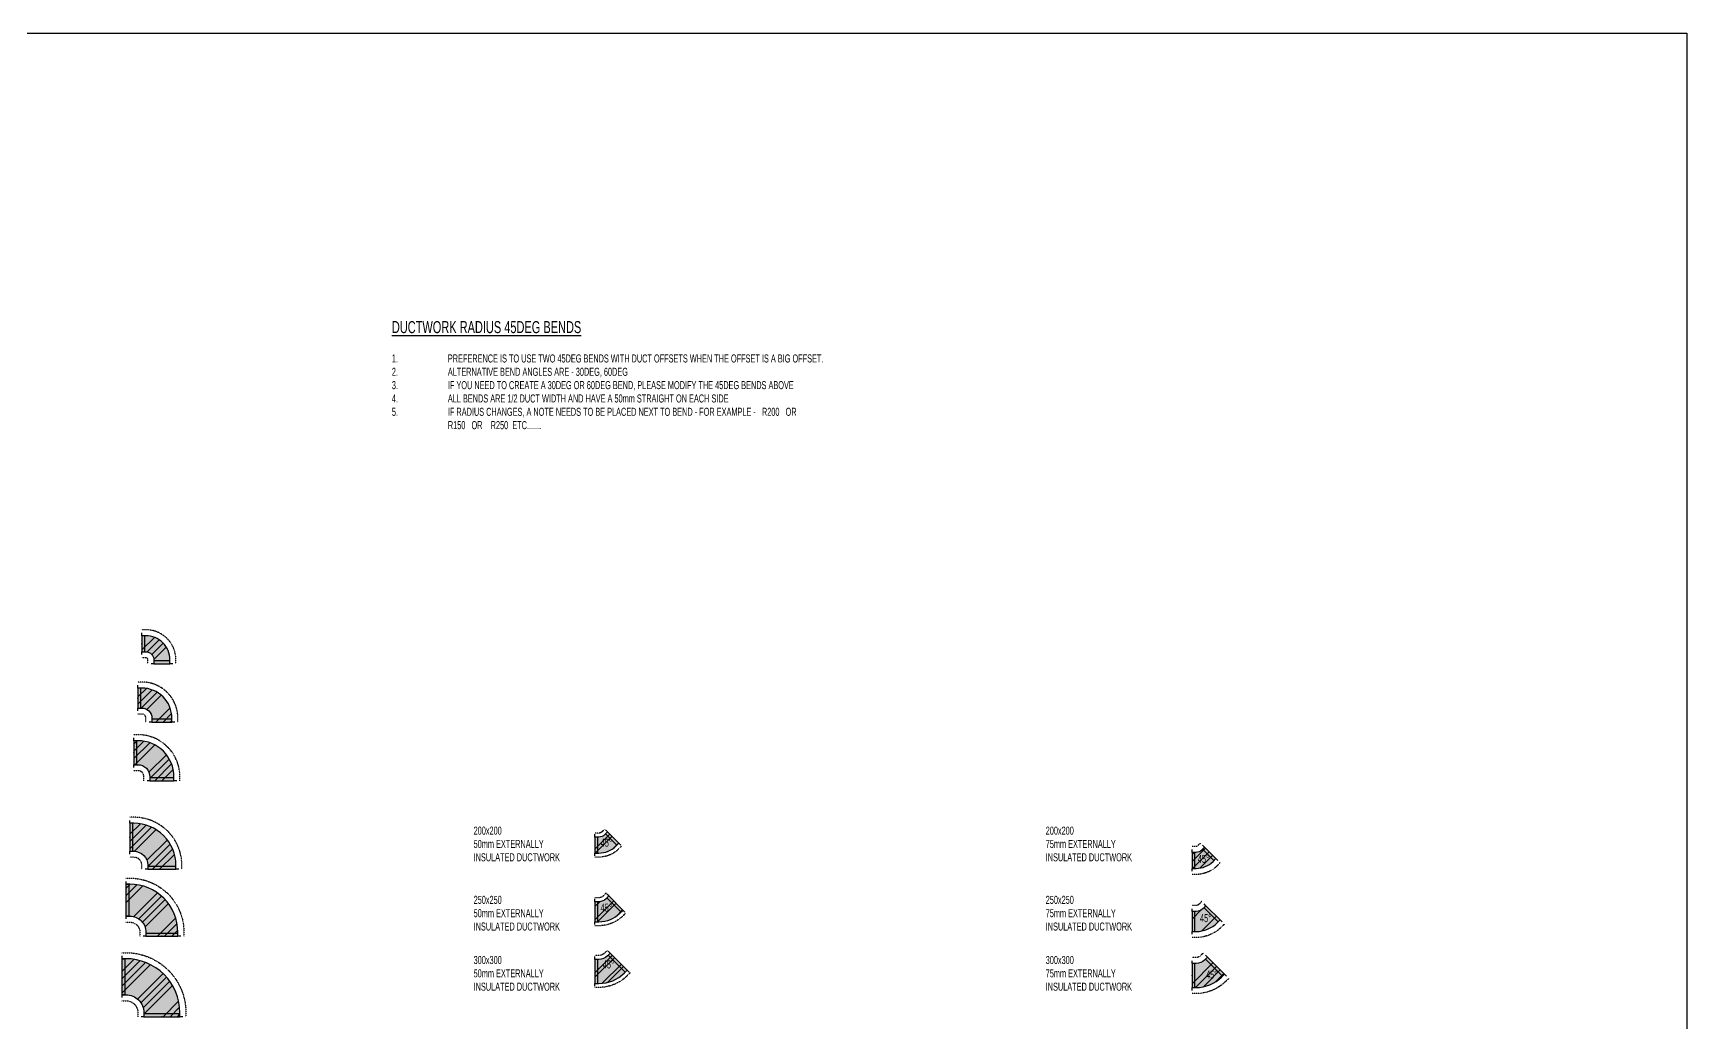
# Model space of a CAD drawing. Header units: millimetres. Extents: x 141 to 153906, y 19826 to 64501.
# Drawn here: x 133236 to 153906, y 52129 to 64501 of the extents above; entities that cross this region are included whole.
import ezdxf
from ezdxf.enums import TextEntityAlignment as Align

# ---------------------------------------------------------------- set-up
doc = ezdxf.new("R2010")
doc.units = ezdxf.units.MM
doc.linetypes.add('HID', pattern=[3.5, 2, -1.5])
doc.linetypes.add('Ins', pattern=[1, 0.5, -0.5])
for name, color, linetype in [('Hvac-TextLabel2', 2, 'Continuous'), ('Hvacduct-Flange', 8, 'Continuous'), ('Hvacduct-sa', 160, 'Continuous'), ('Hvacduct-sa-Shading', 163, 'Continuous'), ('HvacDuctText', 7, 'Continuous'), ('Hvacins', 118, 'Continuous'), ('HvacInsulation EX', 118, 'HID'), ('Hvactext', 7, 'Continuous')]:
    doc.layers.add(name, color=color, linetype=linetype)
doc.styles.add('Arial Narrow_1', font='ARIALN.TTF', dxfattribs={"height": 250})
pattern_1 = [(45, (17024.3, 61531.12), (-269.4077, 269.4077), []), (45, (17114.1, 61531.12), (-269.4077, 269.4077), []), (45, (17203.9, 61531.12), (-269.4077, 269.4077), []), (45, (17293.7, 61531.12), (-269.4077, 269.4077), [])]
pattern_2 = [(45, (4545.18, 18283.45), (-110.52623, 110.52623), []), (45, (4600.44, 18283.45), (-110.52623, 110.52623), [])]
pattern_3 = [(45, (4545.2, 18283.45), (-269.4077, 269.4077), []), (45, (4635, 18283.45), (-269.4077, 269.4077), []), (45, (4724.8, 18283.45), (-269.4077, 269.4077), []), (45, (4814.6, 18283.45), (-269.4077, 269.4077), [])]

msp = doc.modelspace()

# ---------------------------------------------------------------- hatches: boundary and pattern name
at = {"layer": 'Hvacduct-sa-Shading'}
for points in [[(134645.6, 56967.4), (134595.6, 56967.4), (134595.6, 56767.4), (134645.6, 56767.4, -0.4142136), (134745.6, 56667.4), (134745.6, 56617.4), (134945.6, 56617.4), (134945.6, 56667.4, 0.4142136)], [(134595.6, 56314.1), (134545.6, 56314.1), (134545.6, 56064.1), (134595.6, 56064.1, -0.4142136), (134720.6, 55939.1), (134720.6, 55889.1), (134970.6, 55889.1), (134970.6, 55939.1, 0.4142136)], [(134545.6, 55656.3), (134495.6, 55656.3), (134495.6, 55356.3), (134545.6, 55356.3, -0.4142136), (134695.6, 55206.3), (134695.6, 55156.3), (134995.6, 55156.3), (134995.6, 55206.3, 0.4142136)], [(134495.6, 54623.8), (134445.6, 54623.8), (134445.6, 54273.8), (134495.6, 54273.8, -0.4142136), (134670.6, 54098.8), (134670.6, 54048.8), (135020.6, 54048.8), (135020.6, 54098.8, 0.4142136)], [(140308.1, 54451.1), (140258.1, 54451.1), (140258.1, 54251.1), (140308.1, 54251.1, 0.1989124), (140520.2, 54338.9), (140555.6, 54374.3), (140414.2, 54515.7), (140378.8, 54480.4, -0.1989124)], [(147771.3, 54259.4), (147721.3, 54259.4), (147721.3, 54059.4), (147771.3, 54059.4, 0.1989124), (147983.5, 54147.2), (148018.8, 54182.6), (147877.4, 54324), (147842, 54288.7, -0.1989124)], [(134645.6, 53262.8), (134645.6, 53212.8), (135045.6, 53212.8), (135045.6, 53262.8, 0.4142136), (134445.6, 53862.8), (134395.6, 53862.8), (134395.6, 53462.8), (134445.6, 53462.8, -0.4142136)], [(140308.1, 53643.3), (140258.1, 53643.3), (140258.1, 53393.3), (140308.1, 53393.3, 0.1989124), (140573.3, 53503.2), (140608.6, 53538.5), (140431.8, 53715.3), (140396.5, 53679.9, -0.1989124)], [(147771.3, 53521.2), (147721.3, 53521.2), (147721.3, 53271.2), (147771.3, 53271.2, 0.1989124), (148036.5, 53381), (148071.9, 53416.4), (147895.1, 53593.1), (147859.7, 53557.8, -0.1989124)], [(134620.6, 52256.7), (134620.6, 52206.7), (135070.6, 52206.7), (135070.6, 52256.7, 0.4142136), (134395.6, 52931.7), (134345.6, 52931.7), (134345.6, 52481.7), (134395.6, 52481.7, -0.4142136)], [(140308.1, 52922.5), (140258.1, 52922.5), (140258.1, 52622.5), (140308.1, 52622.5, 0.1989124), (140626.3, 52754.3), (140661.7, 52789.6), (140449.5, 53001.8), (140414.2, 52966.4, -0.1989124)], [(147771.3, 52870.7), (147721.3, 52870.7), (147721.3, 52570.7), (147771.3, 52570.7, 0.1989124), (148089.5, 52702.5), (148124.9, 52737.9), (147912.8, 52950), (147877.4, 52914.7, -0.1989124)]]:
    msp.add_hatch(color=256, dxfattribs=at).paths.add_polyline_path(points)
at = {"layer": 'HvacInsulation EX'}
h = msp.add_hatch(dxfattribs=at)
h.set_pattern_fill('ANSI34', color=256, scale=20, style=0)
h.set_pattern_definition(pattern_1)
h.paths.add_polyline_path([(134645.6, 56967.4), (134595.6, 56967.4), (134595.6, 56767.4), (134645.6, 56767.4, -0.4142136), (134745.6, 56667.4), (134745.6, 56617.4), (134945.6, 56617.4), (134945.6, 56667.4, 0.4142136)])
h = msp.add_hatch(dxfattribs=at)
h.set_pattern_fill('ANSI34', color=256, scale=20, style=0)
h.set_pattern_definition(pattern_1)
h.paths.add_polyline_path([(134595.6, 56314.1), (134545.6, 56314.1), (134545.6, 56064.1), (134595.6, 56064.1, -0.4142136), (134720.6, 55939.1), (134720.6, 55889.1), (134970.6, 55889.1), (134970.6, 55939.1, 0.4142136)])
h = msp.add_hatch(dxfattribs=at)
h.set_pattern_fill('ANSI34', color=256, scale=20, style=0)
h.set_pattern_definition(pattern_1)
h.paths.add_polyline_path([(134545.6, 55656.3), (134495.6, 55656.3), (134495.6, 55356.3), (134545.6, 55356.3, -0.4142136), (134695.6, 55206.3), (134695.6, 55156.3), (134995.6, 55156.3), (134995.6, 55206.3, 0.4142136)])
h = msp.add_hatch(dxfattribs=at)
h.set_pattern_fill('ANSI34', color=256, scale=20, style=0)
h.set_pattern_definition(pattern_1)
h.paths.add_polyline_path([(134495.6, 54623.8), (134445.6, 54623.8), (134445.6, 54273.8), (134495.6, 54273.8, -0.4142136), (134670.6, 54098.8), (134670.6, 54048.8), (135020.6, 54048.8), (135020.6, 54098.8, 0.4142136)])
h = msp.add_hatch(dxfattribs=at)
h.set_pattern_fill('BRICK_EXISTING', color=256, scale=15.384615, style=0)
h.set_pattern_definition(pattern_2)
h.paths.add_polyline_path([(140308.1, 54451.1), (140258.1, 54451.1), (140258.1, 54251.1), (140308.1, 54251.1, 0.1989124), (140520.2, 54338.9), (140555.6, 54374.3), (140414.2, 54515.7), (140378.8, 54480.4, -0.1989124)])
h = msp.add_hatch(dxfattribs=at)
h.set_pattern_fill('ANSI34', color=256, scale=20, style=0)
h.set_pattern_definition(pattern_3)
h.paths.add_polyline_path([(147771.3, 54259.4), (147721.3, 54259.4), (147721.3, 54059.4), (147771.3, 54059.4, 0.1989124), (147983.5, 54147.2), (148018.8, 54182.6), (147877.4, 54324), (147842, 54288.7, -0.1989124)])
h = msp.add_hatch(dxfattribs=at)
h.set_pattern_fill('ANSI34', color=256, scale=20, style=0)
h.set_pattern_definition(pattern_1)
h.paths.add_polyline_path([(134645.6, 53262.8), (134645.6, 53212.8), (135045.6, 53212.8), (135045.6, 53262.8, 0.4142136), (134445.6, 53862.8), (134395.6, 53862.8), (134395.6, 53462.8), (134445.6, 53462.8, -0.4142136)])
h = msp.add_hatch(dxfattribs=at)
h.set_pattern_fill('BRICK_EXISTING', color=256, scale=15.384615, style=0)
h.set_pattern_definition(pattern_2)
h.paths.add_polyline_path([(140308.1, 53643.3), (140258.1, 53643.3), (140258.1, 53393.3), (140308.1, 53393.3, 0.1989124), (140573.3, 53503.2), (140608.6, 53538.5), (140431.8, 53715.3), (140396.5, 53679.9, -0.1989124)])
h = msp.add_hatch(dxfattribs=at)
h.set_pattern_fill('ANSI34', color=256, scale=20, style=0)
h.set_pattern_definition(pattern_3)
h.paths.add_polyline_path([(147771.3, 53521.2), (147721.3, 53521.2), (147721.3, 53271.2), (147771.3, 53271.2, 0.1989124), (148036.5, 53381), (148071.9, 53416.4), (147895.1, 53593.1), (147859.7, 53557.8, -0.1989124)])
h = msp.add_hatch(dxfattribs=at)
h.set_pattern_fill('ANSI34', color=256, scale=20, style=0)
h.set_pattern_definition(pattern_1)
h.paths.add_polyline_path([(134620.6, 52256.7), (134620.6, 52206.7), (135070.6, 52206.7), (135070.6, 52256.7, 0.4142136), (134395.6, 52931.7), (134345.6, 52931.7), (134345.6, 52481.7), (134395.6, 52481.7, -0.4142136)])
h = msp.add_hatch(dxfattribs=at)
h.set_pattern_fill('BRICK_EXISTING', color=256, scale=15.384615, style=0)
h.set_pattern_definition(pattern_2)
h.paths.add_polyline_path([(140308.1, 52922.5), (140258.1, 52922.5), (140258.1, 52622.5), (140308.1, 52622.5, 0.1989124), (140626.3, 52754.3), (140661.7, 52789.6), (140449.5, 53001.8), (140414.2, 52966.4, -0.1989124)])
h = msp.add_hatch(dxfattribs=at)
h.set_pattern_fill('ANSI34', color=256, scale=20, style=0)
h.set_pattern_definition(pattern_3)
h.paths.add_polyline_path([(147771.3, 52870.7), (147721.3, 52870.7), (147721.3, 52570.7), (147771.3, 52570.7, 0.1989124), (148089.5, 52702.5), (148124.9, 52737.9), (147912.8, 52950), (147877.4, 52914.7, -0.1989124)])

# ---------------------------------------------------------------- linework, layer by layer
msp.add_lwpolyline([(92147.1, 64500.7), (153906.1, 64500.7), (153906.1, 19825.7), (92147.1, 19825.7)], close=True)
at = {"layer": 'Hvacduct-Flange', "elevation": 100.5, "flags": 128}
for points in [[(134595.6, 56732.4), (134595.6, 56767.4), (134630.6, 56767.4), (134630.6, 56967.4), (134595.6, 56967.4), (134595.6, 57002.4)], [(134980.6, 56617.4), (134945.6, 56617.4), (134945.6, 56652.4), (134745.6, 56652.4), (134745.6, 56617.4), (134710.6, 56617.4)], [(134545.6, 56029.1), (134545.6, 56064.1), (134580.6, 56064.1), (134580.6, 56314.1), (134545.6, 56314.1), (134545.6, 56349.1)], [(135005.6, 55889.1), (134970.6, 55889.1), (134970.6, 55924.1), (134720.6, 55924.1), (134720.6, 55889.1), (134685.6, 55889.1)], [(134495.6, 55321.3), (134495.6, 55356.3), (134530.6, 55356.3), (134530.6, 55656.3), (134495.6, 55656.3), (134495.6, 55691.3)], [(135030.6, 55156.3), (134995.6, 55156.3), (134995.6, 55191.3), (134695.6, 55191.3), (134695.6, 55156.3), (134660.6, 55156.3)], [(134445.6, 54238.8), (134445.6, 54273.8), (134480.6, 54273.8), (134480.6, 54623.8), (134445.6, 54623.8), (134445.6, 54658.8)], [(140258.1, 54216.1), (140258.1, 54251.1), (140293.1, 54251.1), (140293.1, 54451.1), (140258.1, 54451.1), (140258.1, 54486.1)], [(140580.3, 54349.5), (140555.6, 54374.3), (140530.8, 54349.5), (140389.4, 54491), (140414.2, 54515.7), (140389.4, 54540.5)], [(147721.3, 54024.4), (147721.3, 54059.4), (147756.3, 54059.4), (147756.3, 54259.4), (147721.3, 54259.4), (147721.3, 54294.4)], [(148043.6, 54157.8), (148018.8, 54182.6), (147994.1, 54157.8), (147852.7, 54299.3), (147877.4, 54324), (147852.7, 54348.8)], [(135055.6, 54048.8), (135020.6, 54048.8), (135020.6, 54083.8), (134670.6, 54083.8), (134670.6, 54048.8), (134635.6, 54048.8)], [(134395.6, 53897.8), (134395.6, 53862.8), (134430.6, 53862.8), (134430.6, 53462.8), (134395.6, 53462.8), (134395.6, 53427.8)], [(140258.1, 53358.3), (140258.1, 53393.3), (140293.1, 53393.3), (140293.1, 53643.3), (140258.1, 53643.3), (140258.1, 53678.3)], [(140633.4, 53513.8), (140608.6, 53538.5), (140583.9, 53513.8), (140407.1, 53690.5), (140431.8, 53715.3), (140407.1, 53740)], [(147721.3, 53236.2), (147721.3, 53271.2), (147756.3, 53271.2), (147756.3, 53521.2), (147721.3, 53521.2), (147721.3, 53556.2)], [(148096.6, 53391.6), (148071.9, 53416.4), (148047.1, 53391.6), (147870.3, 53568.4), (147895.1, 53593.1), (147870.3, 53617.9)], [(135080.6, 53212.8), (135045.6, 53212.8), (135045.6, 53247.8), (134645.6, 53247.8), (134645.6, 53212.8), (134610.6, 53212.8)], [(134345.6, 52966.7), (134345.6, 52931.7), (134380.6, 52931.7), (134380.6, 52481.7), (134345.6, 52481.7), (134345.6, 52446.7)], [(140258.1, 52587.5), (140258.1, 52622.5), (140293.1, 52622.5), (140293.1, 52922.5), (140258.1, 52922.5), (140258.1, 52957.5)], [(140686.4, 52764.9), (140661.7, 52789.6), (140636.9, 52764.9), (140424.8, 52977), (140449.5, 53001.8), (140424.8, 53026.5)], [(148149.6, 52713.1), (148124.9, 52737.9), (148100.1, 52713.1), (147888, 52925.3), (147912.8, 52950), (147888, 52974.8)], [(147721.3, 52535.7), (147721.3, 52570.7), (147756.3, 52570.7), (147756.3, 52870.7), (147721.3, 52870.7), (147721.3, 52905.7)], [(135105.6, 52206.7), (135070.6, 52206.7), (135070.6, 52241.7), (134620.6, 52241.7), (134620.6, 52206.7), (134585.6, 52206.7)]]:
    msp.add_lwpolyline(points, dxfattribs=at)
at = {"layer": 'Hvacduct-Flange'}
for p in [(134595.6, 56867.4, 100.5), (134545.6, 56189.1, 100.5), (134495.6, 55506.3, 100.5), (134445.6, 54448.8, 100.5), (134845.6, 53212.8, 100.5), (147721.3, 52720.7, 100.5), (134845.6, 52206.7, 100.5)]:
    msp.add_point(p, dxfattribs=at)
at = {"layer": 'Hvacduct-sa', "elevation": 100.5, "flags": 128}
for points in [[(134645.6, 56967.4), (134595.6, 56967.4), (134595.6, 56767.4), (134645.6, 56767.4, -0.4142136), (134745.6, 56667.4), (134745.6, 56617.4), (134945.6, 56617.4), (134945.6, 56667.4, 0.4142136), (134645.6, 56967.4)], [(134595.6, 56314.1), (134545.6, 56314.1), (134545.6, 56064.1), (134595.6, 56064.1, -0.4142136), (134720.6, 55939.1), (134720.6, 55889.1), (134970.6, 55889.1), (134970.6, 55939.1, 0.4142136), (134595.6, 56314.1)], [(134545.6, 55656.3), (134495.6, 55656.3), (134495.6, 55356.3), (134545.6, 55356.3, -0.4142136), (134695.6, 55206.3), (134695.6, 55156.3), (134995.6, 55156.3), (134995.6, 55206.3, 0.4142136), (134545.6, 55656.3)], [(134495.6, 54623.8), (134445.6, 54623.8), (134445.6, 54273.8), (134495.6, 54273.8, -0.4142136), (134670.6, 54098.8), (134670.6, 54048.8), (135020.6, 54048.8), (135020.6, 54098.8, 0.4142136), (134495.6, 54623.8)], [(140308.1, 54451.1), (140258.1, 54451.1), (140258.1, 54251.1), (140308.1, 54251.1, 0.1989124), (140520.2, 54338.9), (140555.6, 54374.3), (140414.2, 54515.7), (140378.8, 54480.4, -0.1989124), (140308.1, 54451.1)], [(147771.3, 54259.4), (147721.3, 54259.4), (147721.3, 54059.4), (147771.3, 54059.4, 0.1989124), (147983.5, 54147.2), (148018.8, 54182.6), (147877.4, 54324), (147842, 54288.7, -0.1989124), (147771.3, 54259.4)], [(134645.6, 53262.8), (134645.6, 53212.8), (135045.6, 53212.8), (135045.6, 53262.8, 0.4142136), (134445.6, 53862.8), (134395.6, 53862.8), (134395.6, 53462.8), (134445.6, 53462.8, -0.4142136), (134645.6, 53262.8)], [(140308.1, 53643.3), (140258.1, 53643.3), (140258.1, 53393.3), (140308.1, 53393.3, 0.1989124), (140573.3, 53503.2), (140608.6, 53538.5), (140431.8, 53715.3), (140396.5, 53679.9, -0.1989124), (140308.1, 53643.3)], [(147771.3, 53521.2), (147721.3, 53521.2), (147721.3, 53271.2), (147771.3, 53271.2, 0.1989124), (148036.5, 53381), (148071.9, 53416.4), (147895.1, 53593.1), (147859.7, 53557.8, -0.1989124), (147771.3, 53521.2)], [(134620.6, 52256.7), (134620.6, 52206.7), (135070.6, 52206.7), (135070.6, 52256.7, 0.4142136), (134395.6, 52931.7), (134345.6, 52931.7), (134345.6, 52481.7), (134395.6, 52481.7, -0.4142136), (134620.6, 52256.7)], [(140308.1, 52922.5), (140258.1, 52922.5), (140258.1, 52622.5), (140308.1, 52622.5, 0.1989124), (140626.3, 52754.3), (140661.7, 52789.6), (140449.5, 53001.8), (140414.2, 52966.4, -0.1989124), (140308.1, 52922.5)], [(147771.3, 52870.7), (147721.3, 52870.7), (147721.3, 52570.7), (147771.3, 52570.7, 0.1989124), (148089.5, 52702.5), (148124.9, 52737.9), (147912.8, 52950), (147877.4, 52914.7, -0.1989124), (147771.3, 52870.7)]]:
    msp.add_lwpolyline(points, format="xyb", close=True, dxfattribs=at)
at = {"layer": 'Hvacins', "linetype": 'Ins'}
msp.add_line((147877.4, 54324, 100.5), (147842, 54288.7, 100.5), dxfattribs=at)
at = {"layer": 'Hvacins', "linetype": 'Ins', "elevation": 100.5, "flags": 128}
for points in [[(135020.6, 56617.4), (135020.6, 56667.4, 0.4142136), (134645.6, 57042.4), (134595.6, 57042.4)], [(134670.6, 56617.4), (134670.6, 56667.4, 0.4142136), (134645.6, 56692.4), (134595.6, 56692.4)], [(135045.6, 55889.1), (135045.6, 55939.1, 0.4142136), (134595.6, 56389.1), (134545.6, 56389.1)], [(134645.6, 55889.1), (134645.6, 55939.1, 0.4142136), (134595.6, 55989.1), (134545.6, 55989.1)], [(135070.6, 55156.3), (135070.6, 55206.3, 0.4142136), (134545.6, 55731.3), (134495.6, 55731.3)], [(134620.6, 55156.3), (134620.6, 55206.3, 0.4142136), (134545.6, 55281.3), (134495.6, 55281.3)], [(135095.6, 54048.8), (135095.6, 54098.8, 0.4142136), (134495.6, 54698.8), (134445.6, 54698.8)], [(140378.8, 54551.1), (140343.5, 54515.7, -0.1989124), (140308.1, 54501.1), (140258.1, 54501.1)], [(147824.4, 54377), (147789, 54341.7, -0.1989124), (147771.3, 54334.4), (147721.3, 54334.4)], [(134595.6, 54048.8), (134595.6, 54098.8, 0.4142136), (134495.6, 54198.8), (134445.6, 54198.8)], [(140590.9, 54338.9), (140555.6, 54303.6, -0.1989124), (140308.1, 54201.1), (140258.1, 54201.1)], [(148071.9, 54129.6), (148036.5, 54094.2, -0.1989124), (147771.3, 53984.4), (147721.3, 53984.4)], [(134395.6, 53937.8), (134445.6, 53937.8, -0.4142136), (135120.6, 53262.8), (135120.6, 53212.8)], [(140396.5, 53750.6), (140361.1, 53715.3, -0.1989124), (140308.1, 53693.3), (140258.1, 53693.3)], [(147842, 53646.2), (147806.7, 53610.8, -0.1989124), (147771.3, 53596.2), (147721.3, 53596.2)], [(134395.6, 53387.8), (134445.6, 53387.8, -0.4142136), (134570.6, 53262.8), (134570.6, 53212.8)], [(140644, 53503.2), (140608.6, 53467.8, -0.1989124), (140308.1, 53343.3), (140258.1, 53343.3)], [(148124.9, 53363.3), (148089.5, 53328, -0.1989124), (147771.3, 53196.2), (147721.3, 53196.2)], [(134345.6, 53006.7), (134395.6, 53006.7, -0.4142136), (135145.6, 52256.7), (135145.6, 52206.7)], [(140414.2, 53037.1), (140378.8, 53001.8, -0.1989124), (140308.1, 52972.5), (140258.1, 52972.5)], [(147859.7, 53003), (147824.4, 52967.7, -0.1989124), (147771.3, 52945.7), (147721.3, 52945.7)], [(140697, 52754.3), (140661.7, 52718.9, -0.1989124), (140308.1, 52572.5), (140258.1, 52572.5)], [(148177.9, 52684.9), (148142.6, 52649.5, -0.1989124), (147771.3, 52495.7), (147721.3, 52495.7)], [(134345.6, 52406.7), (134395.6, 52406.7, -0.4142136), (134545.6, 52256.7), (134545.6, 52206.7)]]:
    msp.add_lwpolyline(points, format="xyb", dxfattribs=at)

# ---------------------------------------------------------------- texts
at = {"layer": 'Hvac-TextLabel2', "color": 2, "insert": (137719.8, 60900.6, 100.5), "char_height": 175, "width": 24283.363, "attachment_point": 1, "style": 'Arial Narrow_1'}
msp.add_mtext('\\pxql;{\\L{\\H0.857143x;\\W0.8;DUCTWORK RADIUS 45DEG BENDS}\\W0.8;\\P\\C3;\\H0.571429x;\\P\\pi-3,l4,t4;}{\\C3;\\H0.571429x;\\W0.8;1.^IPREFERENCE IS TO USE TWO 45DEG BENDS WITH DUCT OFFSETS WHEN THE OFFSET IS A BIG OFFSET.\\P2.^IALTERNATIVE BEND ANGLES ARE - 30DEG, 60DEG\\P3.^IIF YOU NEED TO CREATE A 30DEG OR 60DEG BEND, PLEASE MODIFY THE 45DEG BENDS ABOVE\\P4.^IALL BENDS ARE 1/2 DUCT WIDTH AND HAVE A 50mm STRAIGHT ON EACH SIDE\\P5.^IIF RADIUS CHANGES, A NOTE NEEDS TO BE PLACED NEXT TO BEND - FOR EXAMPLE -   R200   OR   \\P^IR150   OR    R250  ETC.......}\\H0.571429x;\\W0.8;\\P', dxfattribs=at)
at = {"layer": 'HvacDuctText', "style": 'Arial Narrow_1', "width": 0.8}
for p in [(140403.1, 54381.5, 100.5), (147866.3, 54179.6, 100.5), (140402, 53569.9, 100.5), (147893.5, 53439.1, 100.5), (140429.9, 52860.1, 100.5), (147968.9, 52731.6, 100.5)]:
    msp.add_text('45%%d', height=100, dxfattribs=at).set_placement(p, align=Align.MIDDLE)
at = {"layer": 'Hvactext', "char_height": 100, "width": 4256.046, "attachment_point": 1, "style": 'Arial Narrow_1'}
for s, insert in [('\\W0.8;200x200 \\P50mm EXTERNALLY \\PINSULATED DUCTWORK\\P', (138741.7, 54582.4, 100.5)), ('\\W0.8;200x200 \\P75mm EXTERNALLY \\PINSULATED DUCTWORK\\P', (145891.9, 54582.2, 100.5)), ('\\W0.8;250x250 \\P50mm EXTERNALLY \\PINSULATED DUCTWORK\\P', (138741.7, 53717, 100.5)), ('\\W0.8;250x250 \\P75mm EXTERNALLY \\PINSULATED DUCTWORK\\P', (145891.9, 53716.8, 100.5)), ('\\W0.8;300x300\\P50mm EXTERNALLY \\PINSULATED DUCTWORK\\P', (138741.7, 52965.1, 100.5)), ('\\W0.8;300x300\\P75mm EXTERNALLY \\PINSULATED DUCTWORK\\P', (145891.9, 52964.9, 100.5))]:
    msp.add_mtext(s, dxfattribs=dict(at, insert=insert))

doc.saveas('drawing.dxf')
